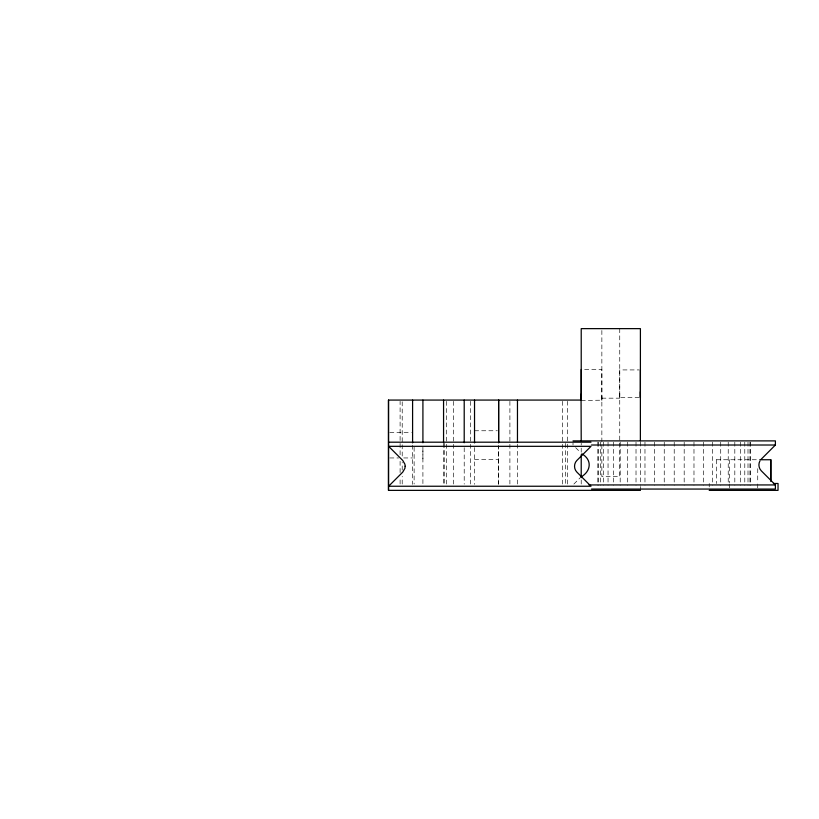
<?xml version="1.0" encoding="UTF-8"?>
<svg xmlns="http://www.w3.org/2000/svg" width="819" height="819" viewBox="0 0 819 819"><rect width="100%" height="100%" fill="white"/><g stroke="black" fill="none" stroke-linecap="round" stroke-linejoin="round"><path stroke-width="0.61" stroke-dasharray="4.09 3.07" d="M400.102 484.009L400.102 477.651M400.102 472.563L400.102 459.848M400.102 454.76L400.102 401.341M402.211 484.009L402.211 476.382M402.211 470.024L402.211 462.387M402.211 456.029L402.211 401.341M422.911 458.875L422.911 447.706L422.911 484.101M498.617 484.009L498.617 447.123M517.465 484.009L517.465 443.314M567.506 484.009L567.506 401.341M581.214 484.009L581.214 477.651M581.214 452.211L581.214 443.314M581.224 400.46L601.852 400.194L601.852 369.492L581.224 369.492M639.178 397.45L619.748 397.45L619.748 369.922L639.178 369.922M573.904 484.049L580.077 477.876M601.842 398.167L619.737 398.167M474.529 430.763L497.348 430.763M389.762 432.483L411.322 432.483M389.762 457.954L398.638 457.954M403.716 457.954L412.592 457.954M474.529 459.674L498.617 459.674M716.43 459.746L760.186 459.746M575.665 447.665L580.077 452.078M619.748 397.45L619.748 391.769M601.852 400.46L601.852 394.062M757.749 468.673L757.729 482.708M757.749 483.988L757.729 487.817M750.603 442.158L750.603 485.257M749.948 442.158L749.948 485.257M748.003 442.158L748.003 485.257M744.788 442.158L744.788 485.257M740.366 442.158L740.366 485.257M734.817 442.158L734.817 485.257M729.524 459.746L729.504 482.708M729.524 483.988L729.504 487.817M728.224 442.158L728.224 485.257M720.72 442.158L720.72 485.257M716.451 459.746L716.43 483.486M712.407 442.158L712.407 485.257M709.223 483.486L709.223 486.926M703.449 442.158L703.449 485.257M693.98 442.158L693.98 485.257M684.182 442.158L684.182 485.257M674.211 442.158L674.211 485.257M664.24 442.158L664.24 485.257M654.442 442.158L654.442 485.257M644.973 442.158L644.973 485.257M640.407 441.973L640.376 485.278M640.376 486.547L640.376 490.366M636.015 442.158L636.015 485.257M627.702 442.158L627.702 485.257M620.188 442.158L620.188 485.257M619.748 328.634L619.737 476.607L601.852 476.607L601.863 328.634M613.605 442.158L613.605 485.257M608.046 442.158L608.046 485.257M603.634 442.158L603.634 485.257M600.419 442.158L600.419 485.257M598.464 442.158L598.464 485.257M597.819 442.158L597.819 485.257M573.013 442.956L573.013 445.014M565.53 443.458L565.53 484.029M562.366 401.341L562.366 484.009M509.899 401.341L509.899 484.009M498.617 445.219L498.617 484.316M474.529 447.553L474.529 484.316M470.403 401.341L470.403 484.009M464.209 447.706L464.209 484.101M453.542 401.341L453.542 484.009M446.611 401.341L446.611 484.009M444.277 443.314L444.277 484.009M443.56 443.314L443.56 484.009M414.117 447.266L414.117 484.029M412.592 445.219L412.592 484.316"/><path stroke-width="1.23" d="M640.407 490.366L388.503 490.366L388.503 400.071L581.214 400.071L581.224 328.634L640.407 328.634L640.376 440.704M498.617 442.045L498.617 400.071L498.617 442.884M517.465 442.045L517.465 400.071M581.214 477.651L581.214 454.76M581.214 440.765L581.07 400.071M581.224 369.492L581.224 400.194L581.224 394.062M640.397 369.922L640.397 397.45L640.386 391.769M759.971 460.851C758.159 464.015 758.711 468.222 761.281 470.812L775.398 484.94L775.398 489.066L591.482 489.066M580.958 476.996C591.093 471.365 592.424 459.776 581.838 453.839M761.281 459.142L775.398 445.014L775.398 440.888L573.013 440.888M388.626 442.188L591.011 442.188M591.482 445.014L775.398 445.014M760.165 459.746L770.822 459.746L770.822 480.988M773.423 483.486L778.05 483.486L778.03 490.366L709.203 490.366M589.025 484.94L775.398 484.94M770.802 459.746L770.802 480.988M474.529 400.071L474.529 442.884M464.209 400.071L464.209 442.741M443.56 400.071L443.56 442.045M422.911 400.071L422.911 442.741M412.592 400.071L412.592 442.884M388.503 400.071L388.503 490.366M405.17 466.277L404.883 468.417L402.743 472.123L388.626 486.24L591.011 486.24L576.893 472.123C573.75 469.011 573.75 463.544 576.893 460.442L591.011 446.324L388.626 446.324L402.743 460.442L404.883 464.138L405.17 466.277"/></g></svg>
